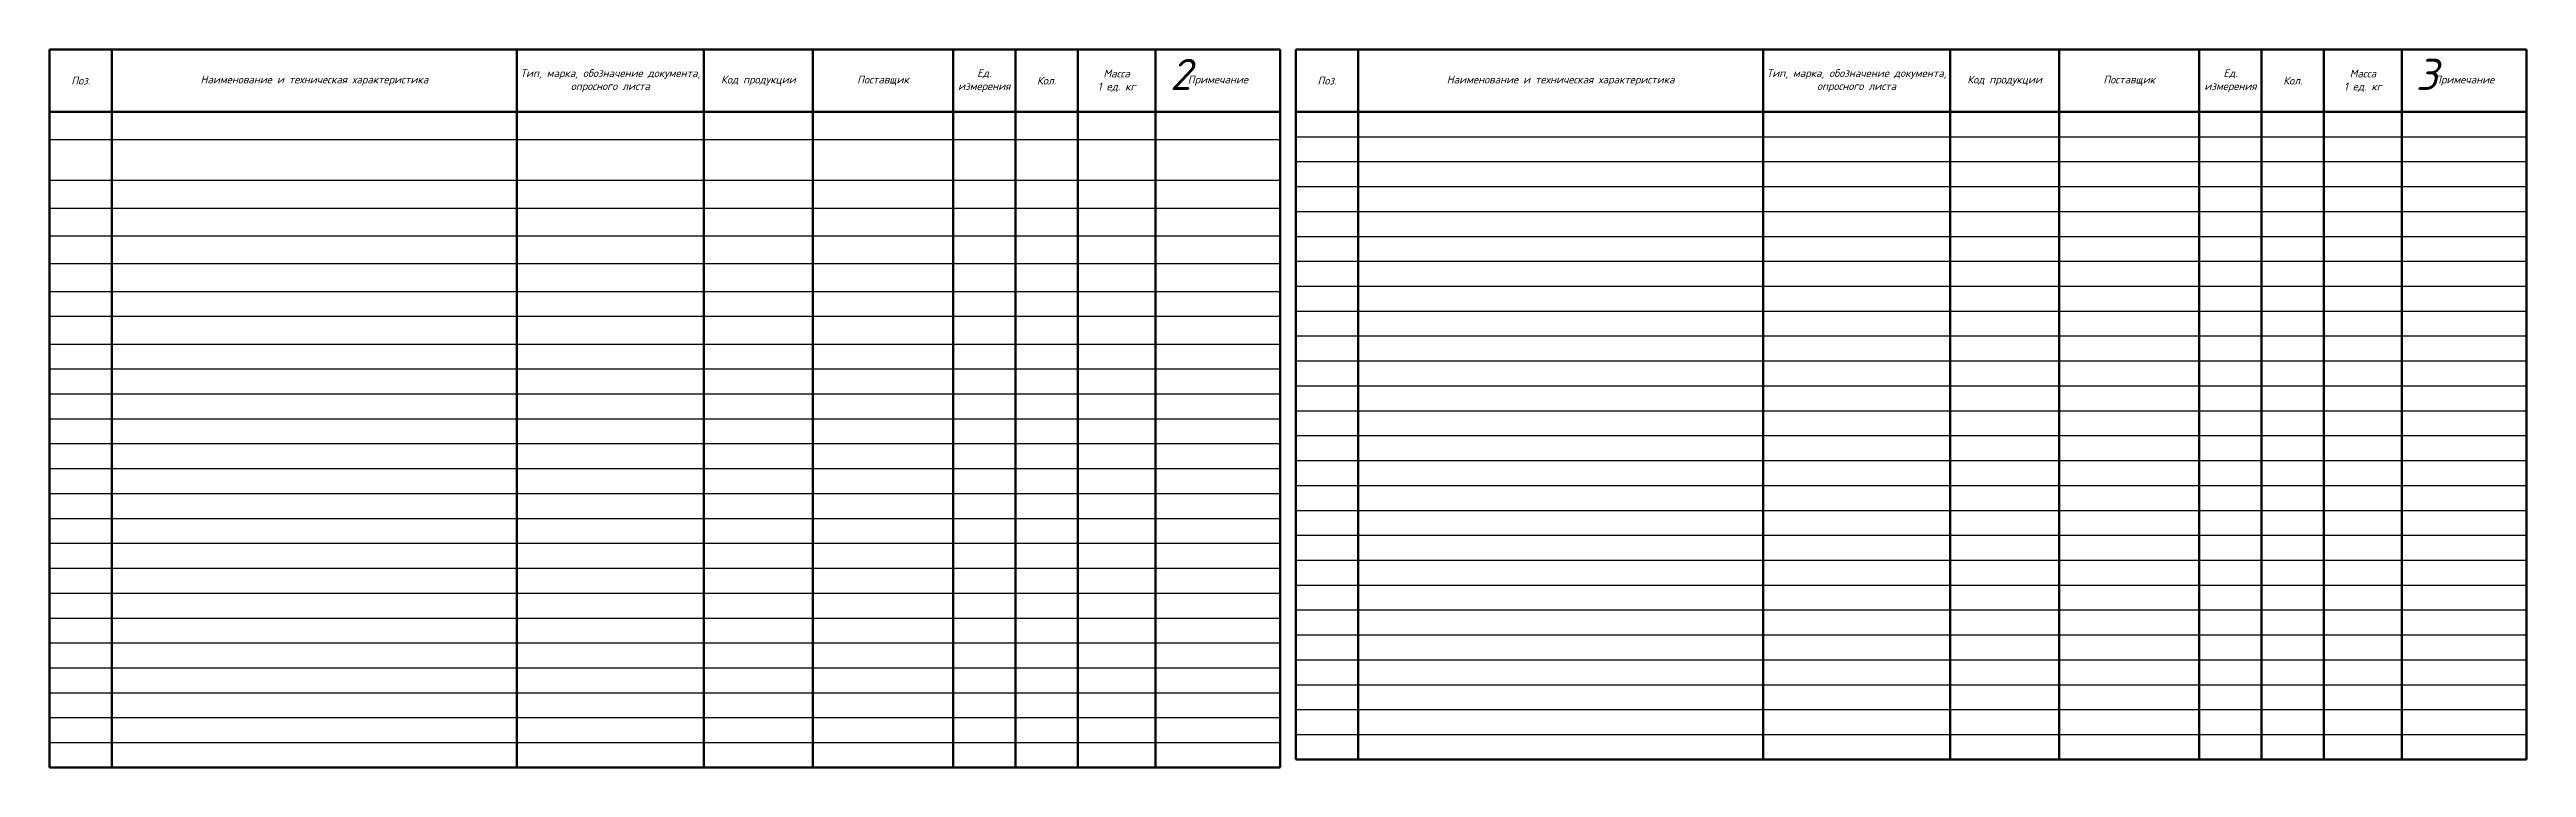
# Model space of a CAD drawing. Header units: millimetres. Extents: x 0 to 2795, y 0 to 232.
# Drawn here: x 400 to 1195, y 1 to 232 of the extents above; entities that cross this region are included whole.
import ezdxf

# ---------------------------------------------------------------- set-up
doc = ezdxf.new("R2010")
doc.units = ezdxf.units.MM
doc.layers.get('Defpoints').update_dxf_attribs({"color": 42})
doc.styles.add('ISOCPEUR', font='isocpeui.ttf', dxfattribs={"height": 250})

# ---------------------------------------------------------------- blocks, each defined once
blk = doc.blocks.new('*T1')
at = {"color": 0, "linetype": 'ByBlock', "lineweight": 70, "transparency": 16777216}
for p, q in [((0, 0), (395, 0)), ((0, 0), (0, -232.5)), ((20, 0), (20, -232.5)), ((150, 0), (150, -232.5)), ((210, 0), (210, -232.5)), ((245, 0), (245, -232.5)), ((290, 0), (290, -232.5)), ((310, 0), (310, -232.5)), ((330, 0), (330, -232.5)), ((355, 0), (355, -232.5)), ((395, 0), (395, -232.5)), ((400, 0), (795, 0)), ((400, 0), (400, -230.58)), ((420, 0), (420, -230.58)), ((550, 0), (550, -230.58)), ((610, 0), (610, -230.58)), ((645, 0), (645, -230.58)), ((690, 0), (690, -230.58)), ((710, 0), (710, -230.58)), ((730, 0), (730, -230.58)), ((755, 0), (755, -230.58)), ((795, 0), (795, -230.58)), ((800, 0), (1195, 0)), ((800, 0), (800, -228)), ((820, 0), (820, -228)), ((950, 0), (950, -228)), ((1010, 0), (1010, -228)), ((1045, 0), (1045, -228)), ((1090, 0), (1090, -228)), ((1110, 0), (1110, -228)), ((1130, 0), (1130, -228)), ((1155, 0), (1155, -228)), ((1195, 0), (1195, -228)), ((1200, 0), (1595, 0)), ((1200, 0), (1200, -229)), ((1220, 0), (1220, -229)), ((1350, 0), (1350, -229)), ((1410, 0), (1410, -229)), ((1445, 0), (1445, -229)), ((1490, 0), (1490, -229)), ((1510, 0), (1510, -229)), ((1530, 0), (1530, -229)), ((1555, 0), (1555, -229)), ((1595, 0), (1595, -229)), ((1600, 0), (1995, 0)), ((1600, 0), (1600, -228.58)), ((1620, 0), (1620, -228.58)), ((1750, 0), (1750, -228.58)), ((1810, 0), (1810, -228.58)), ((1845, 0), (1845, -228.58)), ((1890, 0), (1890, -228.58)), ((1910, 0), (1910, -228.58)), ((1930, 0), (1930, -228.58)), ((1955, 0), (1955, -228.58)), ((1995, 0), (1995, -228.58)), ((2000, 0), (2395, 0)), ((2000, 0), (2000, -228)), ((2020, 0), (2020, -228)), ((2150, 0), (2150, -228)), ((2210, 0), (2210, -228)), ((2245, 0), (2245, -228)), ((2290, 0), (2290, -228)), ((2310, 0), (2310, -228)), ((2330, 0), (2330, -228)), ((2355, 0), (2355, -228)), ((2395, 0), (2395, -228)), ((2400, 0), (2795, 0)), ((2400, 0), (2400, -156)), ((2420, 0), (2420, -156)), ((2550, 0), (2550, -156)), ((2610, 0), (2610, -156)), ((2645, 0), (2645, -156)), ((2690, 0), (2690, -156)), ((2710, 0), (2710, -156)), ((2730, 0), (2730, -156)), ((2755, 0), (2755, -156)), ((2795, 0), (2795, -156)), ((0, -20), (395, -20)), ((2400, -156), (2795, -156))]:
    blk.add_line(p, q, dxfattribs=at)
at = {"color": 0, "linetype": 'ByBlock', "lineweight": 25, "transparency": 16777216}
for p, q in [((400, -20), (795, -20)), ((800, -20), (1195, -20)), ((1200, -20), (1595, -20)), ((1600, -20), (1995, -20)), ((2000, -20), (2395, -20)), ((2400, -20), (2795, -20)), ((0, -28), (395, -28)), ((400, -28.92), (795, -28.92)), ((800, -28), (1195, -28)), ((1200, -28), (1595, -28)), ((1600, -28), (1995, -28)), ((2000, -28), (2395, -28)), ((2400, -28), (2795, -28)), ((800, -36), (1195, -36)), ((1200, -36), (1595, -36)), ((1600, -36), (1995, -36)), ((2000, -36), (2395, -36)), ((2400, -36), (2795, -36)), ((0, -40.03), (395, -40.03)), ((400, -42), (795, -42)), ((800, -44), (1195, -44)), ((1200, -44), (1595, -44)), ((1600, -44), (1995, -44)), ((2000, -44), (2395, -44)), ((2400, -44), (2795, -44)), ((0, -48.03), (395, -48.03)), ((400, -50.92), (795, -50.92)), ((800, -52), (1195, -52)), ((1200, -52), (1595, -52)), ((1600, -52), (1995, -52)), ((2000, -52), (2395, -52)), ((2400, -52), (2795, -52)), ((0, -56.03), (395, -56.03)), ((400, -59.83), (795, -59.83)), ((800, -60), (1195, -60)), ((1200, -60), (1595, -60)), ((1600, -60), (1995, -60)), ((2000, -60), (2395, -60)), ((2400, -60), (2795, -60)), ((0, -64.03), (395, -64.03)), ((400, -68.75), (795, -68.75)), ((800, -68), (1195, -68)), ((1200, -68), (1595, -68)), ((1600, -68), (1995, -68)), ((2000, -68), (2395, -68)), ((2400, -68), (2795, -68)), ((0, -72.03), (395, -72.03)), ((400, -77.67), (795, -77.67)), ((800, -76), (1195, -76)), ((1200, -76), (1595, -76)), ((1600, -76), (1995, -76)), ((2000, -76), (2395, -76)), ((2400, -76), (2795, -76)), ((0, -80.03), (395, -80.03)), ((400, -85.67), (795, -85.67)), ((800, -84), (1195, -84)), ((1200, -84), (1595, -84)), ((1600, -84), (1995, -84)), ((2000, -84), (2395, -84)), ((2400, -84), (2795, -84)), ((0, -88.03), (395, -88.03)), ((400, -94.58), (795, -94.58)), ((800, -92), (1195, -92)), ((1200, -92), (1595, -92)), ((1600, -92), (1995, -92)), ((2000, -92), (2395, -92)), ((2400, -92), (2795, -92)), ((0, -96.03), (395, -96.03)), ((400, -102.58), (795, -102.58)), ((800, -100), (1195, -100)), ((1200, -100), (1595, -100)), ((1600, -100), (1995, -100)), ((2000, -100), (2395, -100)), ((2400, -100), (2795, -100)), ((0, -104.15), (395, -104.15)), ((400, -110.58), (795, -110.58)), ((800, -108), (1195, -108)), ((1200, -108), (1595, -108)), ((1600, -108), (1995, -108)), ((2000, -108), (2395, -108)), ((2400, -108), (2795, -108)), ((0, -112.15), (395, -112.15)), ((400, -118.58), (795, -118.58)), ((800, -116), (1195, -116)), ((1200, -116), (1595, -116)), ((1600, -116), (1995, -116)), ((2000, -116), (2395, -116)), ((2400, -116), (2795, -116)), ((0, -120.15), (395, -120.15)), ((400, -126.58), (795, -126.58)), ((800, -124), (1195, -124)), ((1200, -124), (1595, -124)), ((1600, -124), (1995, -124)), ((2000, -124), (2395, -124)), ((2400, -124), (2795, -124)), ((0, -128.15), (395, -128.15)), ((400, -134.58), (795, -134.58)), ((800, -132), (1195, -132)), ((1200, -132), (1595, -132)), ((1600, -132), (1995, -132)), ((2000, -132), (2395, -132)), ((2400, -132), (2795, -132)), ((0, -136.27), (395, -136.27)), ((400, -142.58), (795, -142.58)), ((800, -140), (1195, -140)), ((1200, -140), (1595, -140)), ((1600, -140), (1995, -140)), ((2000, -140), (2395, -140)), ((2400, -140), (2795, -140)), ((0, -144.27), (395, -144.27)), ((400, -150.58), (795, -150.58)), ((800, -148), (1195, -148)), ((1200, -148), (1595, -148)), ((1600, -148), (1995, -148)), ((2000, -148), (2395, -148)), ((2400, -148), (2795, -148)), ((0, -152.27), (395, -152.27)), ((400, -158.58), (795, -158.58)), ((800, -156), (1195, -156)), ((1200, -156), (1595, -156)), ((1600, -156), (1995, -156)), ((2000, -156), (2395, -156)), ((0, -160.27), (395, -160.27)), ((400, -166.58), (795, -166.58)), ((800, -164), (1195, -164)), ((1200, -164), (1595, -164)), ((1600, -164.42), (1995, -164.42)), ((2000, -164), (2395, -164)), ((0, -168.27), (395, -168.27)), ((400, -174.58), (795, -174.58)), ((800, -172), (1195, -172)), ((1200, -172.42), (1595, -172.42)), ((1600, -172.42), (1995, -172.42)), ((2000, -172), (2395, -172)), ((0, -176.27), (395, -176.27)), ((400, -182.58), (795, -182.58)), ((800, -180), (1195, -180)), ((1200, -180.83), (1595, -180.83)), ((1600, -180.42), (1995, -180.42)), ((2000, -180), (2395, -180)), ((0, -184.27), (395, -184.27)), ((400, -190.58), (795, -190.58)), ((800, -188), (1195, -188)), ((1200, -189), (1595, -189)), ((1600, -188.42), (1995, -188.42)), ((2000, -188), (2395, -188)), ((0, -192.27), (395, -192.27)), ((400, -198.58), (795, -198.58)), ((800, -196), (1195, -196)), ((1200, -197), (1595, -197)), ((1600, -196.58), (1995, -196.58)), ((2000, -196), (2395, -196)), ((0, -200.27), (395, -200.27)), ((400, -206.58), (795, -206.58)), ((800, -204), (1195, -204)), ((1200, -205), (1595, -205)), ((1600, -204.58), (1995, -204.58)), ((2000, -204), (2395, -204)), ((0, -208.27), (395, -208.27)), ((400, -214.58), (795, -214.58)), ((800, -212), (1195, -212)), ((1200, -213), (1595, -213)), ((1600, -212.58), (1995, -212.58)), ((2000, -212), (2395, -212)), ((0, -216.27), (395, -216.27)), ((400, -222.58), (795, -222.58)), ((800, -220), (1195, -220)), ((1200, -221), (1595, -221)), ((1600, -220.58), (1995, -220.58)), ((2000, -220), (2395, -220)), ((0, -224.38), (395, -224.38)), ((800, -228), (1195, -228)), ((1200, -229), (1595, -229)), ((1600, -228.58), (1995, -228.58)), ((2000, -228), (2395, -228)), ((0, -232.5), (395, -232.5)), ((400, -230.58), (795, -230.58))]:
    blk.add_line(p, q, dxfattribs=at)
at = {"transparency": 16777216, "char_height": 2.5, "style": 'ISOCPEUR'}
for s, insert, width, attachment_point in [('Тип, марка, обозначение документа, опросного листа', (180, -10), 59, 5), ('Ед. измерения', (300, -10), 19, 5), ('Масса\\P1 ед. кг', (342.5, -10), 24, 5), ('Тип, марка, обозначение документа, опросного листа', (580, -10), 59, 5), ('Ед. измерения', (700, -10), 19, 5), ('Масса\\P1 ед. кг', (742.5, -10), 24, 5), ('Тип, марка, обозначение документа, опросного листа', (980, -10), 59, 5), ('Ед. измерения', (1100, -10), 19, 5), ('Масса\\P1 ед. кг', (1142.5, -10), 24, 5), ('Тип, марка, обозначение документа, опросного листа', (1380, -10), 59, 5), ('Ед. измерения', (1500, -10), 19, 5), ('Масса\\P1 ед. кг', (1542.5, -10), 24, 5), ('Тип, марка, обозначение документа, опросного листа', (1780, -10), 59, 5), ('Ед. измерения', (1900, -10), 19, 5), ('Масса\\P1 ед. кг', (1942.5, -10), 24, 5), ('Тип, марка, обозначение документа, опросного листа', (2180, -10), 59, 5), ('Ед. измерения', (2300, -10), 19, 5), ('Масса\\P1 ед. кг', (2342.5, -10), 24, 5), ('Тип, марка, обозначение документа, опросного листа', (2580, -10), 59, 5), ('Ед. измерения', (2700, -10), 19, 5), ('Масса\\P1 ед. кг', (2742.5, -10), 24, 5), ('Поз.', (10, -10), 19, 5), ('Наименование и техническая характеристика', (85, -10), 125, 5), ('Код продукции', (227.5, -10), 34, 5), ('Поставщик', (267.5, -10), 44, 5), ('Кол.', (320, -10), 19, 5), ('Примечание', (375, -10), 39, 5), ('Поз.', (410, -10), 19, 5), ('Наименование и техническая характеристика', (485, -10), 125, 5), ('Код продукции', (627.5, -10), 34, 5), ('Поставщик', (667.5, -10), 44, 5), ('Кол.', (720, -10), 19, 5), ('Примечание', (775, -10), 39, 5), ('Поз.', (810, -10), 19, 5), ('Наименование и техническая характеристика', (885, -10), 125, 5), ('Код продукции', (1027.5, -10), 34, 5), ('Поставщик', (1067.5, -10), 44, 5), ('Кол.', (1120, -10), 19, 5), ('Примечание', (1175, -10), 39, 5), ('Поз.', (1210, -10), 19, 5), ('Наименование и техническая характеристика', (1285, -10), 125, 5), ('Код продукции', (1427.5, -10), 34, 5), ('Поставщик', (1467.5, -10), 44, 5), ('Кол.', (1520, -10), 19, 5), ('Примечание', (1575, -10), 39, 5), ('Поз.', (1610, -10), 19, 5), ('Наименование и техническая характеристика', (1685, -10), 125, 5), ('Код продукции', (1827.5, -10), 34, 5), ('Поставщик', (1867.5, -10), 44, 5), ('Кол.', (1920, -10), 19, 5), ('Примечание', (1975, -10), 39, 5), ('Поз.', (2010, -10), 19, 5), ('Наименование и техническая характеристика', (2085, -10), 125, 5), ('Код продукции', (2227.5, -10), 34, 5), ('Поставщик', (2267.5, -10), 44, 5), ('Кол.', (2320, -10), 19, 5), ('Примечание', (2375, -10), 39, 5), ('Поз.', (2410, -10), 19, 5), ('Наименование и техническая характеристика', (2485, -10), 125, 5), ('Код продукции', (2627.5, -10), 34, 5), ('Поставщик', (2667.5, -10), 44, 5), ('Кол.', (2720, -10), 19, 5), ('Примечание', (2775, -10), 39, 5), ('1.Оборудование', (85, -24), 125, 5), ('1.1', (10, -34.02), 19.8, 5), ('Часовая станция ', (22.5, -34.02), 125, 4), ('СВР-01-1', (180, -34.02), 59.8, 5), ('ООО «Системы времени»', (267.5, -34.02), 44.8, 5), ('шт.', (300, -34.02), 19.8, 5), ('1', (320, -34.02), 19.8, 5), ('1.2', (10, -44.03), 19.8, 5), ('Источник резервного питания ', (22.5, -44.03), 125, 4), ('СВР-09.011', (180, -44.03), 59.8, 5), ('ООО «Системы времени»', (267.5, -44.03), 44.8, 5), ('шт.', (300, -44.03), 19.8, 5), ('1', (320, -44.03), 19.8, 5), ('1.3', (10, -52.03), 19.8, 5), ('Ответная часть разъема ', (22.5, -52.03), 125, 4), ('2EDGKM-5.08-02P', (180, -52.03), 59.8, 5), ('ООО «Системы времени»', (267.5, -52.03), 44.8, 5), ('шт.', (300, -52.03), 19.8, 5), ('2', (320, -52.03), 19.8, 5), ('1.4', (10, -60.03), 19.8, 5), ('Ответная часть разъема ', (22.5, -60.03), 125, 4), ('2EDGKM-7.62-02P', (180, -60.03), 59.8, 5), ('ООО «Системы времени»', (267.5, -60.03), 44, 5), ('шт.', (300, -60.03), 19.8, 5), ('1', (320, -60.03), 19.8, 5), ('1.5', (10, -68.03), 19.8, 5), ('Вторичные часы', (22.5, -68.03), 125, 4), ('СВР-05-4В100', (180, -68.03), 59.8, 5), ('ООО «Системы времени»', (267.5, -68.03), 44, 5), ('шт.', (300, -68.03), 19.8, 5), ('2', (320, -68.03), 19.8, 5), ('1.6', (10, -76.03), 19.8, 5), ('Модуль приемника сигналов точного времени GPS/ГЛОНАСС с активной антенной для СВР-01-1 в комплекте с кабелем 30м', (22.5, -76.03), 125, 4), ('СВР-07.011', (180, -76.03), 59.8, 5), ('ООО «Системы времени»', (267.5, -76.03), 44, 5), ('шт.', (300, -76.03), 19.8, 5), ('1', (320, -76.03), 19.8, 5), ('1.7', (10, -84.03), 19.8, 5), ('Музыкальный таймер ВИКТОРИЯ с воспроизведением МР3 файлов', (22.5, -84.03), 125, 4), ('М11Д-C-уск-оск-MP3', (180, -84.03), 59.8, 5), ('Инфолайт', (267.5, -84.03), 44, 5), ('шт.', (300, -84.03), 19.8, 5), ('1', (320, -84.03), 19.8, 5), ('1.8', (10, -92.03), 19.8, 5), ('Конвертер DAP-IP', (22.5, -92.03), 125, 4), ('Sonar SNCA-8002', (180, -92.03), 59.8, 5), ('Sonar', (267.5, -92.03), 44, 5), ('шт.', (300, -92.03), 19.8, 5), ('1', (320, -92.03), 19.8, 5), ('1.9', (10, -100.09), 19.8, 5), ('Кнопочный пост, черный гриб', (22.5, -100.09), 125, 4), ('ПКЕ 112-1-У3-IP40-КЭАЗ (черный гриб)', (180, -100.09), 59.8, 5), ('КЭАЗ', (267.5, -100.09), 44, 5), ('шт.', (300, -100.09), 19.8, 5), ('1', (320, -100.09), 19.8, 5), ('1.10', (10, -108.15), 19.8, 5), ('IEK Коробка распаячная КМ для о/п 75х75х20мм ', (22.5, -108.15), 125, 4), ('UKO10-075-075-020-K01-E', (180, -108.15), 59.8, 5), ('ИЕК', (267.5, -108.15), 44, 5), ('шт.', (300, -108.15), 19.8, 5), ('18', (320, -108.15), 19.8, 5), ('1.11', (10, -116.15), 19.8, 5), ('Блок питания , 24В', (22.5, -116.15), 125, 4), ('АТ-24/30', (180, -116.15), 59.8, 5), ('ACCORDTEC', (267.5, -116.15), 44, 5), ('шт.', (300, -116.15), 19.8, 5), ('1', (320, -116.15), 19.8, 5), ('1.12', (10, -124.15), 19.8, 5), ('Световой оповещатель, 24В, цвет синий, строб', (22.5, -124.15), 125, 4), ('МАРС 12-24-СП-М1, строб, цвет синий', (180, -124.15), 59.8, 5), ('SLT', (267.5, -124.15), 44, 5), ('шт.', (300, -124.15), 19.8, 5), ('21', (320, -124.15), 19.8, 5), ('1.13', (10, -132.21), 19.8, 5), ('Наклейка «Звонок»', (22.5, -132.21), 125, 4), ('21', (320, -132.21), 19.8, 5), ('2.Кабельная продукция', (85, -140.27), 125, 5), ('2.1', (10, -148.27), 19.8, 5), ('Кабель парной скрутки', (22.5, -148.27), 125, 4), ('КПСВВнг(А)-LSLTx 1х2х1,5', (180, -148.27), 59.8, 5), ('Сегмент-Энерго', (267.5, -148.27), 44.8, 5), ('м', (300, -148.27), 19.8, 5), ('750', (320, -148.27), 19.8, 5), ('2.2', (10, -156.27), 19.8, 5), ('Кабель информационный, витая пара, категория 5е,низкотоксичный', (22.5, -156.27), 125, 4), ('U/UTP Cat5e PVCLSнг(А)-LSLTx 4х2х0,52', (180, -156.27), 59.8, 5), ('Сегмент-Энерго', (267.5, -156.27), 44.8, 5), ('м', (300, -156.27), 19.8, 5), ('5', (320, -156.27), 19.8, 5), ('3.Материалы', (85, -164.27), 125, 5), ('3.1', (10, -172.27), 19.8, 5), ('Труба гофрированная ПВХ Д=20мм', (22.5, -172.27), 125, 4), ('91920', (180, -172.27), 59.8, 5), ('ДКС', (267.5, -172.27), 44.8, 5), ('шт.', (300, -172.27), 19.8, 5), ('200', (320, -172.27), 19.8, 5), ('3.2', (10, -180.27), 19.8, 5), ('Держатель двухкомпонентный, д.20мм', (22.5, -180.27), 125, 4), ('51120', (180, -180.27), 59.8, 5), ('ДКС', (267.5, -180.27), 44.8, 5), ('шт.', (300, -180.27), 19.8, 5), ('400', (320, -180.27), 19.8, 5), ('3.3', (10, -188.27), 19.8, 5), ('Труба жесткая оцинкованная ø32x1,2x3000 мм', (22.5, -188.27), 125, 4), ('6008-32L3', (180, -188.27), 59.8, 5), ('ДКС', (267.5, -188.27), 44.8, 5), ('шт.', (300, -188.27), 19.8, 5), ('10', (320, -188.27), 19.8, 5), ('3.4', (10, -196.27), 19.8, 5), ('Огнезащитный терморасширяющийся герметик ОГНЕЗА-ГТ 3 кг', (22.5, -196.27), 125, 4), ('ОГНЕЗА-ГТ', (180, -196.27), 59.8, 5), ('ОГНЕЗА', (267.5, -196.27), 44.8, 5), ('шт.', (300, -196.27), 19.8, 5), ('1', (320, -196.27), 19.8, 5)]:
    blk.add_mtext(s, dxfattribs=dict(at, insert=insert, width=width, attachment_point=attachment_point))
blk = doc.blocks.new('*T52')
at = {"color": 0, "linetype": 'ByBlock', "lineweight": 70, "transparency": 16777216}
for p, q in [((0, 0), (395, 0)), ((0, 0), (0, -230.58)), ((20, 0), (20, -230.58)), ((150, 0), (150, -230.58)), ((210, 0), (210, -230.58)), ((245, 0), (245, -230.58)), ((290, 0), (290, -230.58)), ((310, 0), (310, -230.58)), ((330, 0), (330, -230.58)), ((355, 0), (355, -230.58)), ((395, 0), (395, -230.58)), ((0, -20), (395, -20)), ((0, -230.58), (395, -230.58))]:
    blk.add_line(p, q, dxfattribs=at)
at = {"color": 0, "linetype": 'ByBlock', "lineweight": 25, "transparency": 16777216}
for p, q in [((0, -28.92), (395, -28.92)), ((0, -42), (395, -42)), ((0, -50.92), (395, -50.92)), ((0, -59.83), (395, -59.83)), ((0, -68.75), (395, -68.75)), ((0, -77.67), (395, -77.67)), ((0, -85.67), (395, -85.67)), ((0, -94.58), (395, -94.58)), ((0, -102.58), (395, -102.58)), ((0, -110.58), (395, -110.58)), ((0, -118.58), (395, -118.58)), ((0, -126.58), (395, -126.58)), ((0, -134.58), (395, -134.58)), ((0, -142.58), (395, -142.58)), ((0, -150.58), (395, -150.58)), ((0, -158.58), (395, -158.58)), ((0, -166.58), (395, -166.58)), ((0, -174.58), (395, -174.58)), ((0, -182.58), (395, -182.58)), ((0, -190.58), (395, -190.58)), ((0, -198.58), (395, -198.58)), ((0, -206.58), (395, -206.58)), ((0, -214.58), (395, -214.58)), ((0, -222.58), (395, -222.58))]:
    blk.add_line(p, q, dxfattribs=at)
at = {"transparency": 16777216, "char_height": 2.5, "attachment_point": 5, "style": 'ISOCPEUR'}
for s, insert, width in [('Тип, марка, обозначение документа, опросного листа', (180, -10), 59), ('Ед. измерения', (300, -10), 19), ('Масса\\P1 ед. кг', (342.5, -10), 24), ('Поз.', (10, -10), 19), ('Наименование и техническая характеристика', (85, -10), 125), ('Код продукции', (227.5, -10), 34), ('Поставщик', (267.5, -10), 44), ('Кол.', (320, -10), 19), ('Примечание', (375, -10), 39)]:
    blk.add_mtext(s, dxfattribs=dict(at, insert=insert, width=width))
blk = doc.blocks.new('*T53')
at = {"color": 0, "linetype": 'ByBlock', "lineweight": 70, "transparency": 16777216}
for p, q in [((0, 0), (395, 0)), ((0, 0), (0, -228)), ((20, 0), (20, -228)), ((150, 0), (150, -228)), ((210, 0), (210, -228)), ((245, 0), (245, -228)), ((290, 0), (290, -228)), ((310, 0), (310, -228)), ((330, 0), (330, -228)), ((355, 0), (355, -228)), ((395, 0), (395, -228)), ((0, -20), (395, -20)), ((0, -228), (395, -228))]:
    blk.add_line(p, q, dxfattribs=at)
at = {"color": 0, "linetype": 'ByBlock', "lineweight": 25, "transparency": 16777216}
for p, q in [((0, -28), (395, -28)), ((0, -36), (395, -36)), ((0, -44), (395, -44)), ((0, -52), (395, -52)), ((0, -60), (395, -60)), ((0, -68), (395, -68)), ((0, -76), (395, -76)), ((0, -84), (395, -84)), ((0, -92), (395, -92)), ((0, -100), (395, -100)), ((0, -108), (395, -108)), ((0, -116), (395, -116)), ((0, -124), (395, -124)), ((0, -132), (395, -132)), ((0, -140), (395, -140)), ((0, -148), (395, -148)), ((0, -156), (395, -156)), ((0, -164), (395, -164)), ((0, -172), (395, -172)), ((0, -180), (395, -180)), ((0, -188), (395, -188)), ((0, -196), (395, -196)), ((0, -204), (395, -204)), ((0, -212), (395, -212)), ((0, -220), (395, -220))]:
    blk.add_line(p, q, dxfattribs=at)
at = {"transparency": 16777216, "char_height": 2.5, "attachment_point": 5, "style": 'ISOCPEUR'}
for s, insert, width in [('Тип, марка, обозначение документа, опросного листа', (180, -10), 59), ('Ед. измерения', (300, -10), 19), ('Масса\\P1 ед. кг', (342.5, -10), 24), ('Поз.', (10, -10), 19), ('Наименование и техническая характеристика', (85, -10), 125), ('Код продукции', (227.5, -10), 34), ('Поставщик', (267.5, -10), 44), ('Кол.', (320, -10), 19), ('Примечание', (375, -10), 39)]:
    blk.add_mtext(s, dxfattribs=dict(at, insert=insert, width=width))

msp = doc.modelspace()

# ---------------------------------------------------------------- block references
for name, p in [('*T1', (0, 232)), ('*T52', (400, 232)), ('*T53', (800, 232))]:
    msp.add_blockref(name, p)

# ---------------------------------------------------------------- texts
at = {"layer": 'Defpoints', "char_height": 10, "width": 16, "attachment_point": 5, "style": 'ISOCPEUR'}
for s, insert in [('2', (763, 224)), ('3', (1163, 224))]:
    msp.add_mtext(s, dxfattribs=dict(at, insert=insert))

doc.saveas('drawing.dxf')
